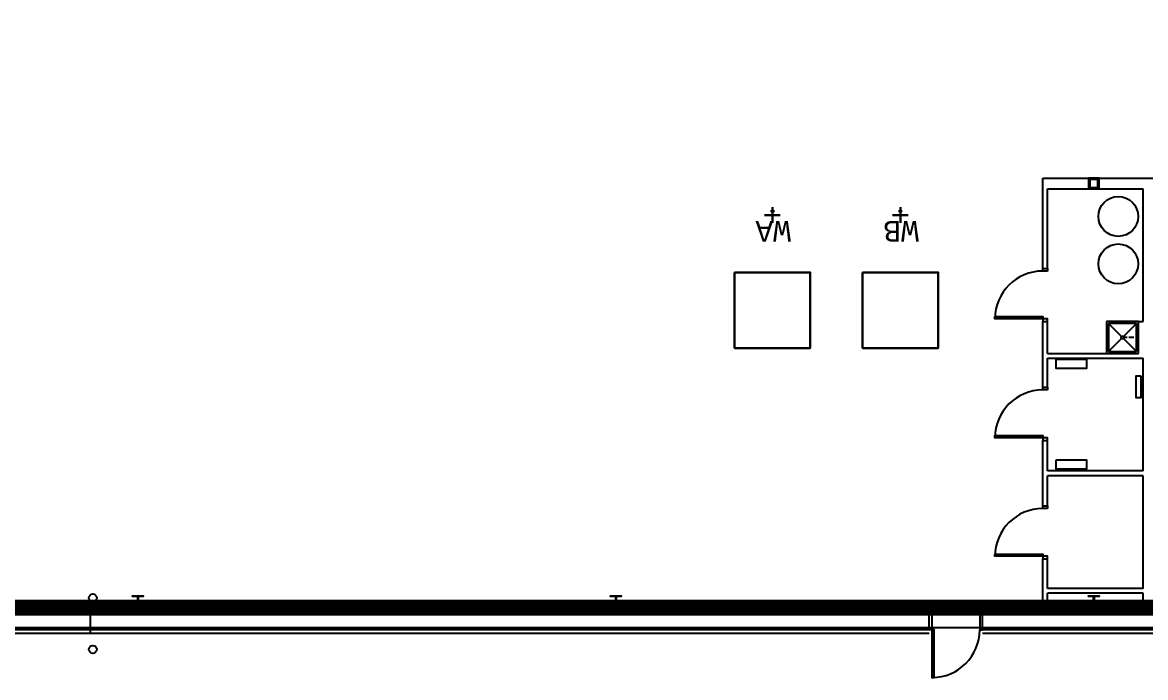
# Model space of a CAD drawing. Header units: inches. Extents: x -233729 to 737493, y -275239 to 196021.
# Drawn here: x 472000 to 493487, y -3714 to 8828 of the extents above; entities that cross this region are included whole.
import ezdxf

# ---------------------------------------------------------------- set-up
doc = ezdxf.new("R2010")
doc.units = ezdxf.units.IN
doc.header["$MEASUREMENT"] = 0
doc.linetypes.add('DASHED', pattern=[0.75, 0.5, -0.25])
for name, color, linetype in [('_FL_AREAS', 92, 'Continuous'), ('_FL_NEW WH_WALLS', 1, 'Continuous'), ('Bin location transponder', 250, 'Continuous'), ('WF_numbers', 6, 'Continuous')]:
    doc.layers.add(name, color=color, linetype=linetype)
for name, color, linetype, lineweight in [('PR-BLDG', 18, 'Continuous', 30), ('WF transponder', 3, 'Continuous', 30), ('WF_bay', 5, 'Continuous', 30)]:
    doc.layers.add(name, color=color, linetype=linetype, lineweight=lineweight)
doc.styles.add('WF_txt', font='consola.ttf')

# ---------------------------------------------------------------- blocks, each defined once
blk = doc.blocks.new('A$Cd2fab3cb')
at = {"layer": 'PR-BLDG', "const_width": 1}
blk.add_lwpolyline([(-568.842, -884.207), (-414.586, 67.217), (0, 0), (-154.28, -951.574), (-568.867, -884.357)], dxfattribs=at)
blk = doc.blocks.new('A$C61e42c62')
at = {"layer": '_FL_NEW WH_WALLS'}
for p, q in [((2493.5, 3012.82), (2493.5, 3080.82)), ((2493.5, 3080.82), (2697.38, 3080.82)), ((2497.13, 3012.82), (2497.13, 3072.82)), ((2497.13, 3072.82), (2569.13, 3072.82)), ((2569.13, 2972.85), (2569.13, 3072.82)), ((2493.5, 2923.2), (2493.5, 2972.82)), ((2497.13, 2948.82), (2497.13, 2972.82)), ((2565.5, 2972.85), (2541.5, 2972.85)), ((2541.5, 2972.85), (2541.5, 2948.82)), ((2543, 2971.35), (2552.78, 2961.55)), ((2564, 2971.35), (2543, 2971.35)), ((2543, 2971.35), (2543, 2950.32)), ((2564, 2971.35), (2554.22, 2961.55)), ((2564, 2950.32), (2564, 2971.35)), ((2565.5, 2948.82), (2565.5, 2972.85)), ((2565.5, 2972.85), (2569.13, 2972.85)), ((2565.5, 2948.82), (2565.5, 2972.85)), ((2557.02, 2960.83), (2554.52, 2960.83)), ((2562.09, 2960.83), (2558.34, 2960.83)), ((2565.5, 2960.83), (2563.41, 2960.83)), ((2552.78, 2960.11), (2543, 2950.32)), ((2554.22, 2960.11), (2564, 2950.32)), ((2497.13, 2948.82), (2565.5, 2948.82)), ((2497.13, 2923.2), (2497.13, 2945.2)), ((2497.13, 2945.2), (2569.13, 2945.2)), ((2541.5, 2948.82), (2565.5, 2948.82)), ((2543, 2950.32), (2564, 2950.32)), ((2569.13, 2860.2), (2569.13, 2945.2)), ((2493.5, 2833.82), (2493.5, 2883.2)), ((2497.13, 2860.2), (2497.13, 2883.2)), ((2569.13, 2860.2), (2497.13, 2860.2)), ((2497.13, 2833.82), (2497.13, 2856.57)), ((2569.13, 2856.57), (2497.13, 2856.57)), ((2569.13, 2771.57), (2569.13, 2856.57)), ((2493.5, 2752.45), (2493.5, 2793.82)), ((2497.13, 2771.57), (2497.13, 2793.82)), ((2569.13, 2771.57), (2497.13, 2771.57)), ((2497.13, 2752.45), (2497.13, 2767.95)), ((2569.13, 2767.95), (2497.13, 2767.95)), ((2569.13, 2752.45), (2569.13, 2767.95)), ((2408, 2752.45), (1602, 2752.45)), ((1776, 2752.45), (1776, 2737.7)), ((3752.37, 2752.45), (2400, 2752.45)), ((3800.37, 2752.45), (2448, 2752.45)), ((2408, 2740.45), (1602, 2740.45)), ((2408, 2737.7), (1602, 2737.7)), ((3800.37, 2740.45), (2448, 2740.45)), ((3800.37, 2737.7), (2448, 2737.7))]:
    blk.add_line(p, q, dxfattribs=at)
for points in [[(2528, 3072.82), (2536, 3072.82), (2536, 3080.82), (2528, 3080.82)], [(2529, 3073.82), (2535, 3073.82), (2535, 3079.82), (2529, 3079.82)], [(2497.13, 3010.82), (2493.5, 3010.82), (2493.5, 3012.82), (2497.13, 3012.82)], [(2493.5, 2974.82), (2457.5, 2974.82), (2457.5, 2976.57), (2493.5, 2976.57)], [(2493.5, 2972.82), (2497.13, 2972.82), (2497.13, 2974.82), (2493.5, 2974.82)], [(2503.59, 2944.39), (2526.51, 2944.39), (2526.51, 2937.28), (2503.59, 2937.28)], [(2567.62, 2931.58), (2563.62, 2931.58), (2563.62, 2915.58), (2567.62, 2915.58)], [(2497.13, 2921.2), (2493.5, 2921.2), (2493.5, 2923.2), (2497.13, 2923.2)], [(2493.5, 2885.2), (2457.5, 2885.2), (2457.5, 2886.95), (2493.5, 2886.95)], [(2493.5, 2883.2), (2497.13, 2883.2), (2497.13, 2885.2), (2493.5, 2885.2)], [(2503.59, 2868.63), (2526.51, 2868.63), (2526.51, 2861.53), (2503.59, 2861.53)], [(2497.13, 2831.82), (2493.5, 2831.82), (2493.5, 2833.82), (2497.13, 2833.82)], [(2493.5, 2795.82), (2457.5, 2795.82), (2457.5, 2797.57), (2493.5, 2797.57)], [(2493.5, 2793.82), (2497.13, 2793.82), (2497.13, 2795.82), (2493.5, 2795.82)], [(1778, 2754.45), (1778, 2752.45), (1648, 2752.45), (1648, 2754.45)], [(2408, 2740.45), (2408, 2752.45), (2410, 2752.45), (2410, 2740.45)], [(2446, 2752.45), (2446, 2740.45), (2448, 2740.45), (2448, 2752.45)], [(2410, 2740.45), (2410, 2704.45), (2411.75, 2704.45), (2411.75, 2740.45)]]:
    blk.add_lwpolyline(points, close=True, dxfattribs=at)
for points in [[(1812, 2766.14), (1816.04, 2766.14), (1816.04, 2765.5), (1812.92, 2765.5, 0.414214), (1812.19, 2764.76), (1812.19, 2755.32, 0.414214), (1812.92, 2754.59), (1816.04, 2754.59), (1816.04, 2753.95), (1807.96, 2753.95), (1807.96, 2754.59), (1811.08, 2754.59, 0.414214), (1811.82, 2755.32), (1811.82, 2764.76, 0.414214), (1811.08, 2765.5), (1807.96, 2765.5), (1807.96, 2766.14), (1812, 2766.14)], [(2172, 2766.14), (2176.04, 2766.14), (2176.04, 2765.5), (2172.92, 2765.5, 0.414214), (2172.19, 2764.76), (2172.19, 2755.32, 0.414214), (2172.92, 2754.59), (2176.04, 2754.59), (2176.04, 2753.95), (2167.96, 2753.95), (2167.96, 2754.59), (2171.08, 2754.59, 0.414214), (2171.82, 2755.32), (2171.82, 2764.76, 0.414214), (2171.08, 2765.5), (2167.96, 2765.5), (2167.96, 2766.14), (2172, 2766.14)], [(2532, 2766.14), (2536.04, 2766.14), (2536.04, 2765.5), (2532.92, 2765.5, 0.414214), (2532.19, 2764.76), (2532.19, 2755.32, 0.414214), (2532.92, 2754.59), (2536.04, 2754.59), (2536.04, 2753.95), (2527.96, 2753.95), (2527.96, 2754.59), (2531.08, 2754.59, 0.414214), (2531.82, 2755.32), (2531.82, 2764.76, 0.414214), (2531.08, 2765.5), (2527.96, 2765.5), (2527.96, 2766.14), (2532, 2766.14)]]:
    blk.add_lwpolyline(points, format="xyb", dxfattribs=at)
for centre, radius in [((2550.39, 3052), 15), ((2550.39, 3016.27), 15), ((2553.5, 2960.83), 1.02), ((1778, 2764.45), 3), ((1778, 2725.7), 3)]:
    blk.add_circle(centre, radius, dxfattribs=at)
for centre, start, end in [((2493.5, 2974.82), 90, 180), ((2493.5, 2885.2), 90, 180), ((2493.5, 2795.82), 90, 180), ((2410, 2740.45), 270, 0)]:
    blk.add_arc(centre, 36, start, end, dxfattribs=at)
blk = doc.blocks.new('Bin location transponder')
at = {"layer": 'Bin location transponder', "color": 3, "lineweight": 30}
for p, q in [((-600, 0), (600, 0)), ((-150, 300), (150, 300)), ((0, 600), (0, -600))]:
    blk.add_line(p, q, dxfattribs=at)
blk = doc.blocks.new('WF 57x57in bay')
at = {"layer": 'WF_bay'}
blk.add_lwpolyline([(1448, 0), (0, 0), (0, 1448), (1448, 1448)], close=True, dxfattribs=at)
at = {"layer": 'WF transponder', "xscale": 0.25, "yscale": 0.25, "zscale": 0.25, "rotation": 180}
blk.add_blockref('Bin location transponder', (724, -1100), dxfattribs=at)

msp = doc.modelspace()

# ---------------------------------------------------------------- linework, layer by layer
at = {"layer": '_FL_AREAS', "elevation": -162219.4368}
msp.add_lwpolyline([(364480.62469, -2754.06185), (658427.72924, -2754.06185), (658427.72924, 126712.79719), (364480.62469, 126712.79719)], close=True, dxfattribs=at)

# ---------------------------------------------------------------- block references
at = {"layer": '_FL_NEW WH_WALLS', "color": 0, "xscale": 304.799999999516, "yscale": 304.799999999516, "zscale": 304.799999999516, "rotation": 279.2093042914935}
msp.add_blockref('A$Cd2fab3cb', (657699.67072, -2373.84916, -162219.4368), dxfattribs=at)
at = {"layer": '_FL_NEW WH_WALLS', "color": 0, "xscale": 25.39999999990112, "yscale": 25.39999999990112, "zscale": 25.39999999990112}
msp.add_blockref('A$C61e42c62', (428185.33739, -72406.61113, -162219.4368), dxfattribs=at)
at = {"layer": 'WF_bay', "rotation": 180.0000000000269}
for p in [(487072.43748, 4041.56972, -162219.4368), (489520.23748, 4041.56972, -162219.4368)]:
    msp.add_blockref('WF 57x57in bay', p, dxfattribs=at)

# ---------------------------------------------------------------- texts
at = {"layer": 'WF_numbers', "linetype": 'DASHED', "char_height": 400, "attachment_point": 1, "rotation": 179.999999998, "style": 'WF_txt'}
for s, insert in [('WA', (486701.90811, 4629.49549)), ('WB', (489149.70811, 4629.49549))]:
    msp.add_mtext_dynamic_manual_height_columns(s, width=423.5307578, gutter_width=2117.65379, heights=[0], dxfattribs=dict(at, insert=insert))

doc.saveas('drawing.dxf')
